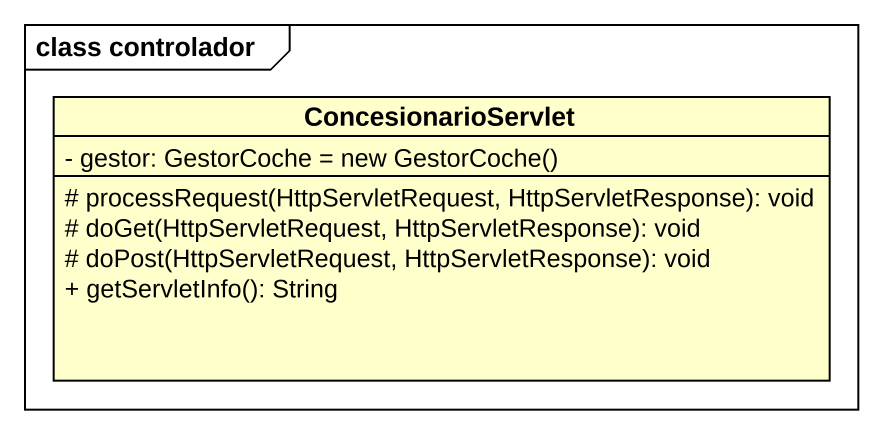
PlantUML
@startuml
mainframe class controlador
hide circle
hide empty members
skinparam classAttributeIconSize 0
class ConcesionarioServlet {
  {field} - gestor: GestorCoche = new GestorCoche()
  # processRequest(HttpServletRequest, HttpServletResponse): void
  # doGet(HttpServletRequest, HttpServletResponse): void
  # doPost(HttpServletRequest, HttpServletResponse): void
  + getServletInfo(): String
}
@enduml
